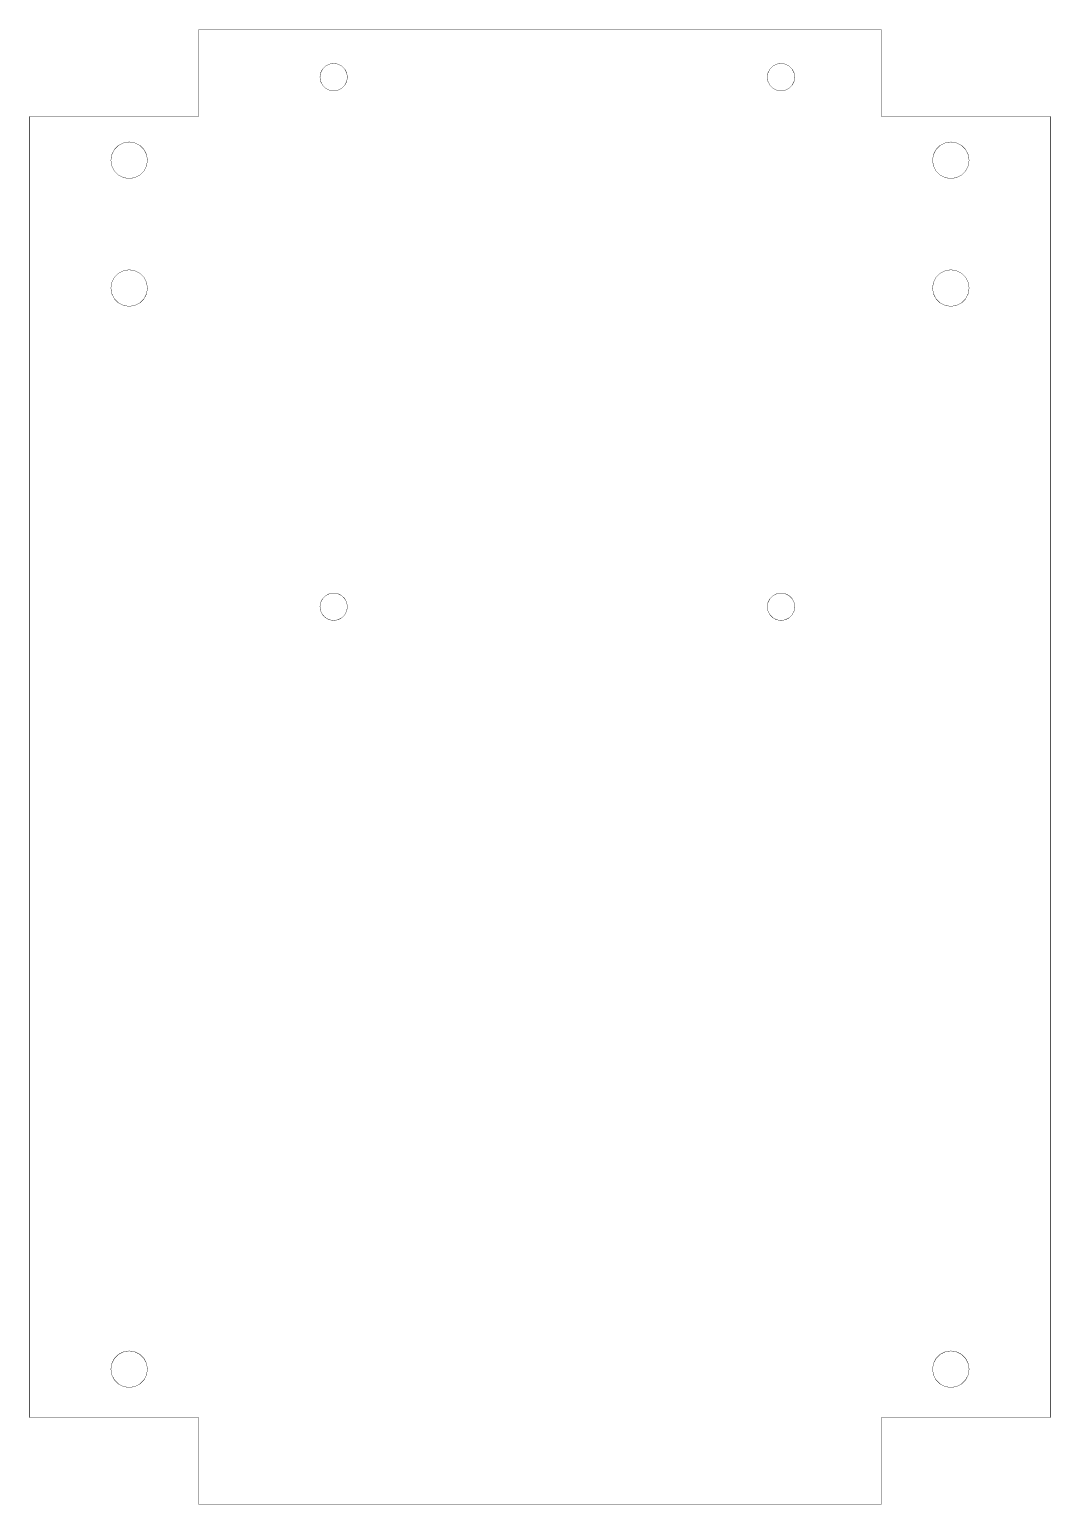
# Model space of a CAD drawing. Extents: x 0.04 to 4.44, y 0.05 to 6.41.
import ezdxf

# ---------------------------------------------------------------- set-up
doc = ezdxf.new("R2010")
doc.units = 0
doc.layers.get('0').update_dxf_attribs({"linetype": 'CONTINUOUS'})

msp = doc.modelspace()

# ---------------------------------------------------------------- linework, layer by layer
at = {"color": 5, "const_width": 0.001488}
for points in [[(0.767796, 0.046821), (0.767796, 0.420899), (0.039388, 0.420899), (0.039388, 6.03097), (0.767796, 6.03097), (0.767796, 6.40506), (3.71246, 6.40506), (3.71246, 6.03097), (4.44092, 6.03097), (4.44092, 0.420899), (3.71246, 0.420899), (3.71246, 0.046821), (0.767796, 0.046821)], [(1.33214, 6.1441), (1.35037, 6.14122), (1.36865, 6.1441), (1.38515, 6.15246), (1.39828, 6.16558), (1.40663, 6.18207), (1.4095, 6.20036), (1.40776, 6.21153), (1.40663, 6.21864), (1.39828, 6.23514), (1.38515, 6.24821), (1.36865, 6.25662), (1.35037, 6.25956), (1.33214, 6.25662), (1.31565, 6.24821), (1.30252, 6.23514), (1.29411, 6.21864), (1.29302, 6.21153), (1.29123, 6.20036), (1.29411, 6.18207), (1.30252, 6.16558), (1.31565, 6.15246), (1.33214, 6.1441)], [(3.26129, 6.1441), (3.27951, 6.14122), (3.29779, 6.1441), (3.31429, 6.15246), (3.32742, 6.16558), (3.33578, 6.18207), (3.33865, 6.20036), (3.33692, 6.21153), (3.33578, 6.21864), (3.32742, 6.23514), (3.31429, 6.24821), (3.29779, 6.25662), (3.27951, 6.25956), (3.26129, 6.25662), (3.24474, 6.24821), (3.23167, 6.23514), (3.22325, 6.21864), (3.22211, 6.21153), (3.22038, 6.20036), (3.22325, 6.18207), (3.23167, 6.16558), (3.24474, 6.15246), (3.26129, 6.1441)], [(0.543457, 5.81771), (0.54731, 5.84207), (0.543457, 5.86643), (0.532281, 5.8884), (0.514865, 5.90587), (0.492893, 5.91704), (0.468479, 5.92096), (0.444119, 5.91704), (0.422146, 5.90587), (0.404731, 5.8884), (0.393554, 5.86643), (0.389649, 5.84207), (0.393554, 5.81771), (0.398275, 5.80838), (0.404731, 5.79574), (0.422146, 5.77832), (0.444119, 5.76714), (0.468479, 5.76324), (0.492893, 5.76714), (0.514865, 5.77832), (0.532281, 5.79574), (0.538738, 5.80838), (0.543457, 5.81771)], [(4.01167, 5.76329), (4.01183, 5.76324), (4.03618, 5.76714), (4.05817, 5.77832), (4.07557, 5.79574), (4.08675, 5.81771), (4.09065, 5.84207), (4.08675, 5.86643), (4.07557, 5.8884), (4.05817, 5.90587), (4.03618, 5.91704), (4.01183, 5.92096), (4.01167, 5.9209), (3.98747, 5.91704), (3.9655, 5.90587), (3.94803, 5.8884), (3.93685, 5.86643), (3.93294, 5.84207), (3.93685, 5.81771), (3.94803, 5.79574), (3.9655, 5.77832), (3.98747, 5.76714), (4.01167, 5.76329)], [(0.543457, 5.26654), (0.54731, 5.2909), (0.543457, 5.31526), (0.538738, 5.3246), (0.532281, 5.33724), (0.514865, 5.35465), (0.492893, 5.36589), (0.468479, 5.36974), (0.444119, 5.36589), (0.422146, 5.35465), (0.404731, 5.33724), (0.398275, 5.3246), (0.393554, 5.31526), (0.389649, 5.2909), (0.393554, 5.26654), (0.404731, 5.24457), (0.422146, 5.22711), (0.444119, 5.21593), (0.468479, 5.21208), (0.492893, 5.21593), (0.514865, 5.22711), (0.532281, 5.24457), (0.543457, 5.26654)], [(4.08675, 5.26654), (4.09065, 5.2909), (4.08675, 5.31526), (4.07557, 5.33724), (4.05817, 5.35465), (4.03618, 5.36589), (4.01183, 5.36974), (4.01167, 5.36974), (3.98747, 5.36589), (3.9655, 5.35465), (3.94803, 5.33724), (3.93685, 5.31526), (3.93294, 5.2909), (3.93685, 5.26654), (3.94803, 5.24457), (3.9655, 5.22711), (3.98747, 5.21593), (4.01167, 5.21213), (4.01183, 5.21208), (4.03618, 5.21593), (4.05817, 5.22711), (4.07557, 5.24457), (4.08675, 5.26654)], [(1.38515, 3.86903), (1.38943, 3.87326), (1.39828, 3.88211), (1.40663, 3.8986), (1.4095, 3.91689), (1.40663, 3.93517), (1.39828, 3.95167), (1.38515, 3.96474), (1.36865, 3.97314), (1.35086, 3.97597), (1.35037, 3.97607), (1.33214, 3.97314), (1.31565, 3.96474), (1.30252, 3.95167), (1.29411, 3.93517), (1.29123, 3.91689), (1.29411, 3.8986), (1.30252, 3.88211), (1.31136, 3.87326), (1.31565, 3.86903), (1.33214, 3.86062), (1.35037, 3.85775), (1.36865, 3.86062), (1.38515, 3.86903)], [(3.26129, 3.86062), (3.27951, 3.85775), (3.29779, 3.86062), (3.31429, 3.86903), (3.31853, 3.87326), (3.32742, 3.88211), (3.33578, 3.8986), (3.33865, 3.91689), (3.33578, 3.93517), (3.32742, 3.95167), (3.31429, 3.96474), (3.29779, 3.97314), (3.28597, 3.97504), (3.27951, 3.97607), (3.26129, 3.97314), (3.24474, 3.96474), (3.23167, 3.95167), (3.22325, 3.93517), (3.22038, 3.91689), (3.22325, 3.8986), (3.23167, 3.88211), (3.24474, 3.86903), (3.26129, 3.86062)], [(0.392632, 0.648058), (0.389649, 0.629503), (0.393554, 0.605089), (0.404731, 0.583171), (0.422146, 0.565701), (0.444119, 0.554525), (0.468479, 0.550618), (0.492893, 0.554525), (0.514865, 0.565701), (0.532281, 0.583171), (0.543457, 0.605089), (0.54731, 0.629503), (0.544379, 0.648058), (0.543457, 0.653862), (0.532281, 0.675836), (0.514865, 0.693251), (0.492893, 0.704428), (0.468479, 0.708333), (0.444119, 0.704428), (0.422146, 0.693251), (0.404731, 0.675836), (0.393554, 0.653862), (0.392632, 0.648058)], [(3.98747, 0.554525), (4.01183, 0.550618), (4.03618, 0.554525), (4.05817, 0.565701), (4.07557, 0.583171), (4.08675, 0.605089), (4.09065, 0.629503), (4.08768, 0.648058), (4.08675, 0.653862), (4.07557, 0.675836), (4.05817, 0.693251), (4.03618, 0.704428), (4.01183, 0.708333), (3.98747, 0.704428), (3.9655, 0.693251), (3.94803, 0.675836), (3.93685, 0.653862), (3.93593, 0.648058), (3.93294, 0.629503), (3.93685, 0.605089), (3.94803, 0.583171), (3.9655, 0.565701), (3.98747, 0.554525)]]:
    msp.add_lwpolyline(points, close=True, dxfattribs=at)

doc.saveas('drawing.dxf')
